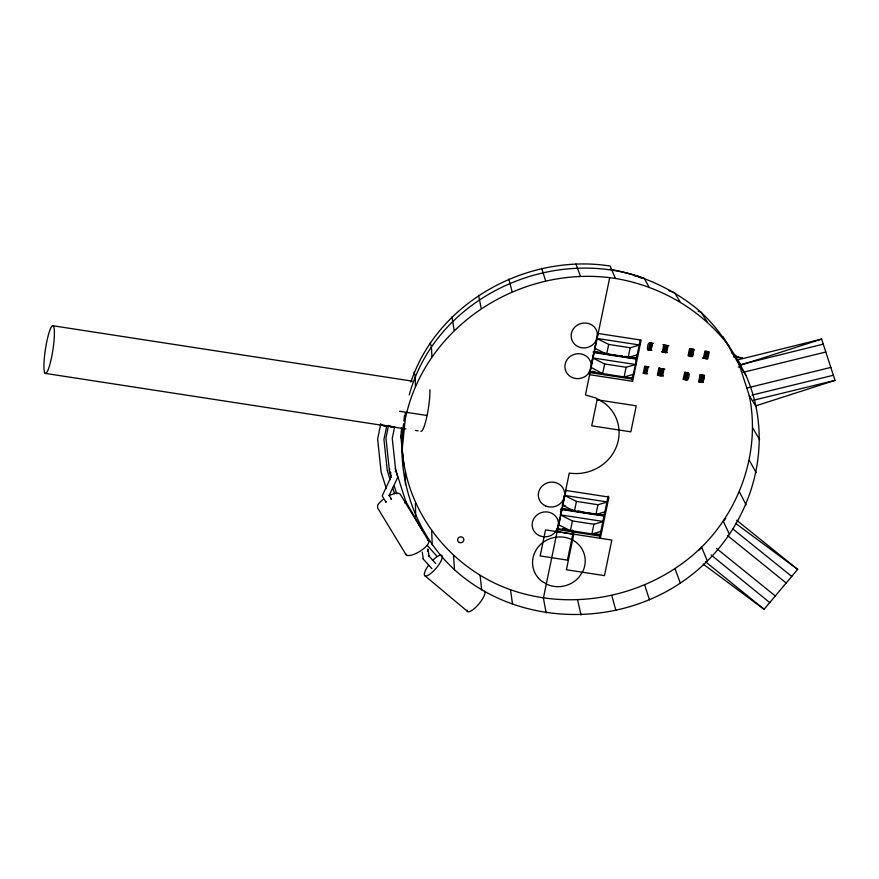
<?xml version="1.0" encoding="UTF-8"?>
<svg xmlns="http://www.w3.org/2000/svg" width="879" height="879" viewBox="0 0 879 879"><rect width="100%" height="100%" fill="white"/><g stroke="black" fill="none" stroke-linecap="round" stroke-linejoin="round"><path stroke-width="1.32" d="M609.938 269.26C643.593 275.27 675.303 289.96 701.178 312.364C720.165 330.306 733.866 352.259 745.875 375.256C779.157 450.224 747.392 538.695 680.335 583.074C612.663 628.529 515.61 625.145 454.509 569.735C414.668 533.179 395.781 477.022 403.626 423.755M558.89 523.214L558.11 526.982M565.065 493.372L564.637 495.437M590.985 368.158L591.204 364.906A13.229 12.405 -16.3 0 0 572.745 354.94A13.229 12.405 -16.3 0 0 568.57 375.113A13.229 12.405 -16.3 0 0 589.886 371.279L590.699 367.169L602.631 373.718L604.642 363.961L592.622 357.896L592.072 360.544M684.972 379.629C683.884 369.751 692.674 370.378 687.598 380.069L683.214 379.267L684.719 372.213L687.356 372.762L685.851 379.871M402.088 448.158L400.813 436.05L401.637 427.919M403.9 421.052L404.461 415.624M401.945 451.806L405.329 418.657L405.307 412.152L399.527 411.251M699.124 550.078L701.563 547.199C740.865 508.205 760.522 450.4 749.315 395.748L756.105 406.669M595.654 513.765L603.719 515.006L604.027 516.072L600.038 535.146L557.066 528.521M608.125 496.108L604.181 515.336L588.062 512.853M624.321 356.489L636.407 358.357L636.088 357.292L635.583 364.521L632.265 378.168L589.293 371.542L589.633 374.685M640.198 340.305L636.407 358.357M427.425 551.397L428.227 549.76L427.743 548.935M659.184 375.553L660.645 368.488M660.052 375.794L661.513 368.664L663.227 368.872L661.81 376.003L657.415 375.179L658.876 368.114L661.513 368.664M664.942 352.435L665.832 352.611L662.326 351.952L663.777 344.887L662.898 344.678M664.634 345.128L663.184 352.193L664.052 352.38L665.524 345.26L667.282 345.557L665.832 352.611L667.249 345.491M664.963 352.501L666.414 345.436M667.48 352.677L666.678 352.655L668.051 345.524L668.919 345.623M380.904 424.502A3.153 0.582 10.5 0 1 380.706 424.161L377.629 439.115L381.123 472.078L386.331 488.625M386.826 425.524L383.936 439.467L387.309 470.737L390.122 479.692M388.551 425.37L385.958 438.061L389.452 471.023L391.474 477.341M592.875 356.676L593.369 354.237M595.138 345.7L594.633 348.139L606.664 354.204L628.155 357.511L637.605 354.764M557.616 528.29L558.374 524.631L570.405 530.696L572.427 520.939L560.395 514.874L561.406 509.996M558.473 524.148L559.846 517.522M605.378 511.743L595.929 514.49L574.437 511.171L562.406 505.117L563.417 500.239M563.922 497.8L564.428 495.36L607.4 501.975L597.951 504.733L576.459 501.415L564.428 495.36M609.663 277.918L585.436 394.968L595.764 397.934L604.84 403.362A41.95 39.346 -16.3 0 1 614.828 450.224A41.95 39.346 -16.3 0 1 569.273 473.067L543.398 598.061L546.145 612.938M565.944 490.449L557.407 531.663L557.363 529.51L600.335 536.135M606.664 354.204L608.686 344.436L596.654 338.382L639.626 344.997L630.177 347.754L608.686 344.436M574.437 511.171L576.459 501.415M572.822 534.113L567.438 560.121L540.156 555.924L545.54 529.905L572.822 534.113L571.735 530.367M592.622 357.896L635.583 364.521L626.134 367.268L624.112 377.025L633.561 374.278M628.155 357.511L630.177 347.754M560.395 514.874L603.357 521.5L593.907 524.247L591.886 534.003L601.335 531.257M595.929 514.49L597.951 504.733M632.605 381.31L641.132 340.096L597.907 333.438L589.369 374.652L632.605 381.31L631.441 377.344M647.362 366.642L645.922 373.762L643.263 373.289L644.736 366.235L647.384 366.708L646.515 366.576L645.032 373.575M645.625 366.389L644.131 373.498L643.296 373.245M647.592 373.861L646.779 373.817L648.175 366.686M659.711 368.356L658.25 375.421L659.766 368.312L658.931 368.07M663.425 376.047L662.634 376.025L664.019 368.894L664.876 368.982M647.559 349.754C646.439 339.47 655.284 340.832 650.207 350.249L647.592 349.699M648.449 349.908L649.889 342.898M649.339 350.106L650.79 342.986L651.68 343.184M650.207 350.249L651.658 343.129M651.899 350.358L651.075 350.303L652.482 343.184L653.372 343.304M698.629 381.761L700.156 374.652L704.486 375.421L703.002 382.475L698.662 381.706M700.97 374.926C696.706 390.254 703.079 376.586 700.113 374.707M701.892 375.102L700.398 382.156L701.277 382.31L702.76 375.256M702.156 382.398L703.65 375.344M704.431 375.355L703.002 382.475M688.059 355.742L689.554 348.666L693.927 349.402L692.432 356.478C685.301 356.775 690.268 354.742 690.444 348.853M689.828 356.149L691.323 349.073M690.707 356.303L692.191 349.172M693.091 349.326L691.542 356.336M693.872 349.337L692.432 356.478M703.365 358.225L704.925 351.106L708.386 351.71L706.925 358.852L702.541 357.973M705.167 358.555L706.661 351.479L705.782 351.347L704.299 358.368M706.057 358.742L707.529 351.6L708.419 351.776L706.925 358.852M707.76 358.896L709.254 351.82M685.609 372.41L684.049 379.508L683.258 379.223M688.246 372.916L686.697 379.904M410.878 382.123C437.731 301.761 527.708 253.119 610.147 266.018L615.388 278.445C660.283 285.961 701.925 309.946 729.306 346.546M409.262 394.902C435.907 297.322 550.792 244.571 644.23 278.313L648.944 286.928M405.329 418.657C425.227 324.867 522.126 264.03 615.388 278.445M665.502 345.315L663.777 344.887M386.2 501.744L386.057 502.447L382.211 495.855L391.375 476.176L391.243 477.154L390.155 473.418M427.886 550.847L428.15 550.287M725.856 518.269L723.329 521.291L729.603 534.674M703.167 564.087L764.093 609.29L797.638 569.372L736.701 520.269M383.189 499.261L378.893 503.315L377.684 505.161L377.574 507.864L406.076 554.759M400.813 436.05L401.967 440.016C402.055 507.029 447.916 567.537 510.479 589.732C575.8 612.652 651.998 595.369 701.563 547.199L707.408 561.088M404.582 502.92L405.538 502.096A3.087 1.055 -23.7 0 0 405.23 501.063L404.714 501.041M662.272 351.996L661.447 351.743M388.99 495.624L394.726 493.394L397.088 492.998L399.967 493.822L428.48 540.717M821.612 339.096L740.931 365.038L737.646 359.885L821.612 339.096L835.05 380.365L755.665 405.889M723.032 336.778L739.283 364.939L823.26 344.15M743.129 372.311L825.82 352.007M746.809 388.046L830.831 367.411M751.941 395.111L833.391 375.267M753.611 400.209L835.05 380.365M738.305 367.026L740.744 366.664M648.241 366.752L649.054 366.807M634.407 275.929L637.066 276.116L642 278.401M663.271 368.938L662.414 368.839L660.92 375.838M733.558 356.896L742.524 358.061L738.008 357.072M594.314 351.611L606.4 353.479M619.827 355.545L622.508 355.962M625.2 356.369L629.221 356.995M631.913 357.401L635.935 358.028M593.435 351.732L621.629 356.083M593.336 352.029L636.308 358.654M593.281 352.468L636.253 359.093M593.655 353.973L593.622 353.017M604.642 363.961L626.134 367.268M592.38 371.323L594.984 371.729M589.589 372.531L632.55 379.157M53.048 325.779A24.151 3.736 -81.2 0 1 50.224 363.17A24.151 3.736 -81.2 0 1 44.203 359.786A24.151 3.736 -81.2 0 1 53.048 325.779L412.35 381.156M406.581 412.35L427.084 415.503M384.156 425.447L392.012 426.656M45.268 373.377L405.933 428.963M415.426 430.424L418.129 430.842M565.68 490.416L608.905 497.074L600.379 538.289L599.511 535.311M562.406 505.117L565.098 505.535M562.088 508.589L574.174 510.457M578.206 511.073L580.887 511.49M561.209 508.71L574.635 510.776M577.327 511.193L580.008 511.611M582.689 512.017L585.381 512.435M604.082 515.621L561.11 509.007L561.428 510.941M561.055 509.446L604.027 516.072M572.427 520.939L593.907 524.247M562.527 528.675L565.032 529.059M596.533 533.916L599.225 534.322M557.154 531.63L611.828 540.058L604.466 575.635L566.406 569.768L573.767 534.19L572.603 530.224M390.891 498.975L391.485 499.239L389.155 495.426L397.747 477.264L396.176 471.551M668.996 290.729L674.567 292.619L679.885 301.519M698.047 311.111L701.178 312.364L707.024 321.648M731.811 352.951L738.767 357.577M735.624 523.357L797.638 569.372M732.954 529.048L791.748 576.426M727.493 535.542L786.2 583.03M716.605 548.496L775.311 595.984M711.144 554.99L769.762 602.587M705.485 561.692L764.093 609.29M424.645 575.525L467.364 611.268M422.261 552.144L423.359 559.176M435.698 563.549L428.512 555.561L428.985 556.407L428.227 549.76M423.03 558.791L431.952 568.724M427.15 545.255L437.05 556.418M739.283 364.939L745.875 375.256M752.743 428.029L759.588 439.577M422.338 530.411L405.779 501.415L395.627 469.661L392.254 438.401L394.671 426.733A3.142 0.978 11.7 0 1 391.924 427.04A3.142 0.978 11.7 0 1 388.749 425.81M749.424 460.541L756.204 472.726M739.492 492.031L746.084 504.843M580.492 276.38L575.932 263.997M675.017 568.757L680.335 583.074M737.646 359.885L750.15 398.297M644.714 585.139L649.449 599.775M545.617 280.83L541.717 268.359M394.297 486.186L396.715 493.767M392.539 487.362L394.561 493.767M603.862 514.27L604.181 515.336M508.831 278.929L512.083 291.608M478.539 295.311L481.198 308.309M451.993 316.869L454.135 330.295M430.216 342.777L431.38 346.744L431.93 356.709M414.064 372.048L415.218 376.003L415.459 386.54M611.828 595.72L615.915 610.553M577.624 600.082L581.041 615.003M510.479 589.732L512.589 604.455M402.659 453.531L403.087 457.563M403.516 461.607L403.944 465.639M480.132 575.415L481.648 589.864M453.531 555.682L454.509 569.735M431.677 531.257L432.237 544.837M415.426 503.107L415.657 516.127M405.395 472.298L405.439 484.714M395.22 468.716A3.153 2.956 -16.3 0 1 395.286 471.682M391.034 473.001A3.153 2.956 -16.3 0 1 389.793 469.012M429.93 389.771A24.151 3.736 -81.2 0 1 426.776 416.954A24.151 3.736 -81.2 0 1 420.843 431.259M427.381 540.047A13.229 4.45 -31.3 0 1 420.052 551.254A13.229 4.45 -31.3 0 1 405.735 553.616M433.193 559.945A13.229 3.89 -50.1 0 1 441.796 559.187A13.229 3.89 -50.1 0 1 427.612 575.514A13.229 3.89 -50.1 0 1 428.71 565.109M484.692 591.336A13.229 3.89 -50.1 0 1 477.319 605.708A13.229 3.89 -50.1 0 1 467.024 610.125M386.156 425.854A3.142 0.978 11.7 0 1 381.277 424.898M380.893 424.601A3.142 0.978 11.7 0 1 380.728 424.052M386.222 425.59A3.153 0.582 10.5 0 1 381.871 424.92M394.484 426.744A3.153 0.582 10.5 0 1 389.155 425.919M597.445 334.196L596.127 340.569A13.229 12.405 -16.3 0 1 574.811 344.403A13.229 12.405 -16.3 0 1 578.986 324.23A13.229 12.405 -16.3 0 1 597.445 334.196M597.116 399.791L591.732 425.81L630.847 431.831L636.231 405.823L597.116 399.791M558.242 526.345L555.242 532.234A13.229 12.405 -16.3 0 1 546.211 536.761L542.772 536.662A13.229 12.405 -16.3 0 1 532.41 522.357A13.229 12.405 -16.3 0 1 547.87 512.039A13.229 12.405 -16.3 0 1 558.242 526.345M582.535 571.954L578.723 577.503A26.458 24.81 -16.3 0 1 547.287 584.491L541.563 581.074A26.458 24.81 -16.3 0 1 539.069 545.969C548.331 535.685 565.241 533.773 576.228 542.398A26.458 24.81 -16.3 0 1 582.535 571.954M459.354 542.497A3.131 2.945 -16.3 0 0 463.837 539.475A3.131 2.945 -16.3 0 0 458.97 537.399A3.131 2.945 -16.3 0 0 459.354 542.497M545.683 505.963A13.229 12.405 -16.3 0 0 564.626 493.317A13.229 12.405 -16.3 0 0 544.156 484.461A13.229 12.405 -16.3 0 0 545.683 505.963"/></g></svg>
